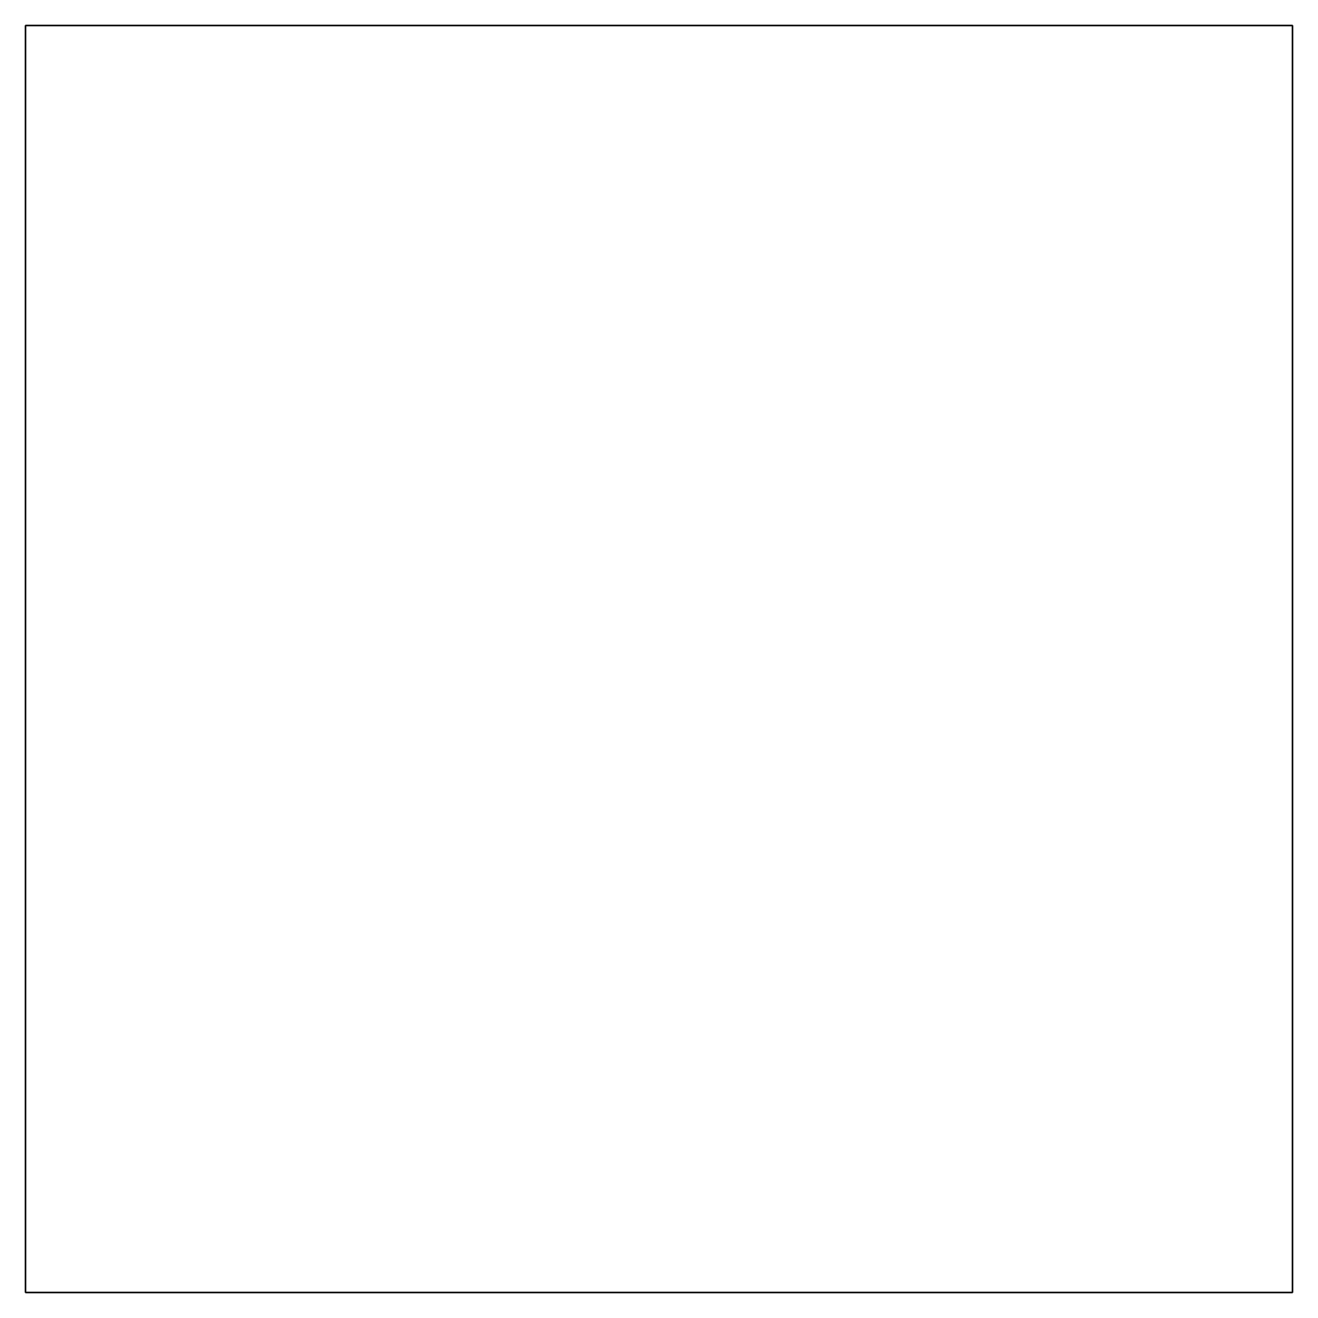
# Model space of a CAD drawing. Header units: millimetres. Extents: x -1.5 to 1.5, y -9 to 19.4.
# Drawn here: x 0 to 1, y 18.35 to 19.35 of the extents above; entities that cross this region are included whole.
import ezdxf

# ---------------------------------------------------------------- set-up
doc = ezdxf.new("R2010")
doc.units = ezdxf.units.MM
doc.header["$MEASUREMENT"] = 0

msp = doc.modelspace()

# ---------------------------------------------------------------- linework, layer by layer
for points in [[(1, 19.35, -1.35), (1, 19.35, -2.35), (0, 19.35, -2.35), (0, 19.35, -1.35)], [(1, 19.35, -2.35), (1, 18.35, -2.35), (0, 18.35, -2.35), (0, 19.35, -2.35)], [(0, 19.35, -2.35), (0, 18.35, -2.35), (0, 18.35, -1.35), (0, 19.35, -1.35)], [(0, 19.35, -1.35), (0, 18.35, -1.35), (1, 18.35, -1.35), (1, 19.35, -1.35)], [(1, 18.35, -1.35), (1, 18.35, -2.35), (1, 19.35, -2.35), (1, 19.35, -1.35)], [(0, 18.35, -1.35), (0, 18.35, -2.35), (1, 18.35, -2.35), (1, 18.35, -1.35)]]:
    msp.add_3dface(points)

doc.saveas('drawing.dxf')
